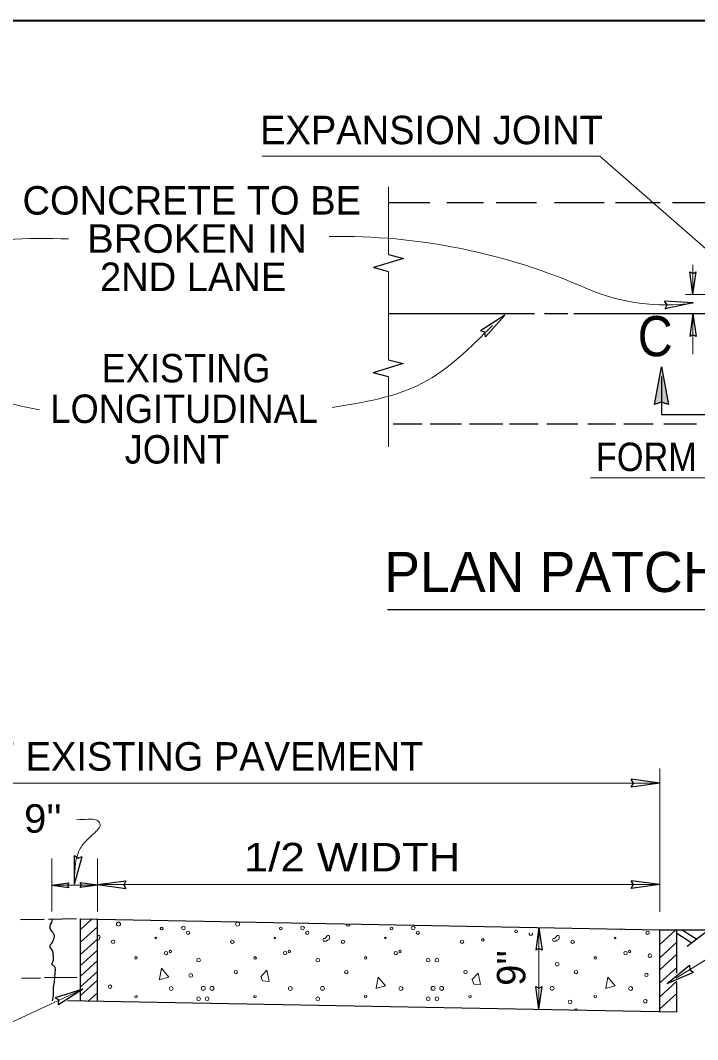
# Model space of a CAD drawing. Extents: x 68 to 441, y -138 to 136.
# Drawn here: x 151.57 to 182.11, y 38.64 to 84.62 of the extents above; entities that cross this region are included whole.
import ezdxf
from ezdxf.enums import TextEntityAlignment as Align

# ---------------------------------------------------------------- set-up
doc = ezdxf.new("R2010")
doc.units = 0
doc.header["$LTSCALE"] = 0.51
doc.layers.add('1', color=7, linetype='Continuous', lineweight=13)

msp = doc.modelspace()

# ---------------------------------------------------------------- hatches: boundary and pattern name
at = {"layer": '1'}
msp.add_hatch(color=256, dxfattribs=at).paths.add_polyline_path([(180.7968, 67.2963), (180.4809, 67.4033), (180.1627, 67.2981), (180.4742, 68.9976)])

# ---------------------------------------------------------------- linework, layer by layer
at = {"layer": '1', "lineweight": 40}
msp.add_line((103.6603, 84.6188), (428.6647, 84.6188), dxfattribs=at)
at = {"layer": '1'}
for p, q in [((168.1758, 74.0588), (168.1758, 77.1096)), ((181.898, 73.5948), (181.898, 72.2465)), ((168.1758, 73.282), (168.1758, 69.3102)), ((181.5577, 72.2467), (182.7251, 72.2467)), ((181.8978, 71.3893), (181.8978, 69.5558)), ((168.1633, 68.5367), (168.1633, 65.3877)), ((180.4027, 50.8694), (180.4024, 44.4117)), ((129.8402, 50.2057), (180.4024, 50.2059)), ((152.9865, 46.8115), (152.9865, 44.4132)), ((155.0447, 46.8115), (155.0447, 44.413)), ((152.9865, 45.6123), (155.0444, 45.6123)), ((155.0447, 45.632), (180.4024, 45.6322)), ((154.283, 43.0337), (155.0447, 43.7299)), ((154.2832, 43.6131), (154.7954, 44.0812)), ((174.9548, 43.6989), (174.9546, 40.0095)), ((180.4022, 42.9297), (181.1306, 43.5955)), ((154.283, 42.4792), (155.0447, 43.1754)), ((180.4024, 42.3338), (181.1666, 43.0324)), ((154.2832, 41.9818), (155.0447, 42.6781)), ((180.4024, 41.7931), (181.1666, 42.4918)), ((154.2832, 41.5084), (155.0444, 42.2043)), ((180.4022, 41.2006), (181.1666, 41.8993)), ((154.2832, 41.0203), (155.0444, 41.7163)), ((154.2832, 40.6279), (155.0444, 41.3239)), ((180.4022, 40.5783), (181.1666, 41.2771)), ((154.6497, 40.3947), (155.0447, 40.7558)), ((180.4024, 40.0287), (181.1666, 40.7274))]:
    msp.add_line(p, q, dxfattribs=at)
at = {"layer": '1', "lineweight": 25}
for p, q in [((168.1977, 76.4028), (170.0392, 76.4028)), ((170.7937, 76.4028), (172.4545, 76.4028)), ((173.0278, 76.4026), (174.8391, 76.4026)), ((175.6541, 76.4026), (177.8879, 76.4023)), ((178.4012, 76.4026), (180.4241, 76.4026)), ((180.9675, 76.4023), (182.6881, 76.4021)), ((168.1758, 73.282), (167.4909, 73.4647)), ((181.8985, 72.2467), (181.7571, 73.2758)), ((181.8985, 72.2467), (182.0397, 73.2754)), ((181.9101, 71.87), (180.6148, 71.9563)), ((181.9101, 71.87), (180.6397, 71.6039)), ((168.198, 71.3897), (174.7488, 71.3897)), ((173.4102, 71.321), (172.3188, 70.6185)), ((173.4102, 71.321), (172.5486, 70.3502)), ((175.2015, 71.3895), (176.2584, 71.3895)), ((176.53, 71.3893), (183.0875, 71.3893)), ((181.8972, 71.389), (181.7561, 70.3602)), ((181.8972, 71.389), (182.0387, 70.3602)), ((168.1633, 68.5367), (167.4783, 68.7194)), ((180.4764, 68.5482), (180.4762, 66.847)), ((180.4762, 66.847), (186.8568, 66.8473)), ((168.3792, 66.4262), (169.6803, 66.4262)), ((170.0462, 66.4262), (171.4625, 66.4262)), ((171.8189, 66.4262), (173.3221, 66.4262)), ((173.6274, 66.4262), (174.9123, 66.4259)), ((175.307, 66.4259), (176.7062, 66.4259)), ((177.1633, 66.4257), (178.3978, 66.4262)), ((178.7787, 66.4259), (180.1047, 66.4259)), ((180.5771, 66.4259), (182.0516, 66.4262)), ((168.1248, 58.0463), (209.7433, 58.0451)), ((180.4024, 50.2059), (179.1165, 50.3828)), ((180.4024, 50.2059), (179.1165, 50.0294)), ((154.0167, 45.6498), (154.0092, 46.9479)), ((154.0167, 45.6498), (154.3597, 46.9018)), ((152.9868, 45.6121), (153.7584, 45.7178)), ((152.9868, 45.6121), (153.7582, 45.5059)), ((155.0442, 45.6126), (154.2727, 45.5067)), ((155.0442, 45.6126), (154.2729, 45.7188)), ((155.0449, 45.6315), (156.3308, 45.8082)), ((155.0449, 45.6315), (156.3308, 45.4546)), ((180.4022, 45.6328), (179.1163, 45.8094)), ((180.4022, 45.6328), (179.1165, 45.4561)), ((152.6434, 44.0599), (151.5832, 44.04)), ((154.0992, 44.0876), (152.8377, 44.0634)), ((154.2832, 40.4017), (154.2832, 44.0911)), ((155.0447, 40.3871), (155.0444, 44.0767)), ((174.9548, 43.6989), (174.8137, 42.6702)), ((174.9548, 43.6989), (175.0963, 42.6702)), ((180.4024, 39.9061), (180.4024, 43.5957)), ((181.1663, 41.6408), (181.1666, 43.5955)), ((181.1666, 43.446), (181.8474, 43.0063)), ((181.4108, 43.5955), (182.0644, 43.1734)), ((182.5783, 43.5688), (181.638, 42.8452)), ((180.7362, 41.1727), (181.7427, 41.9922)), ((152.4841, 41.4177), (151.6248, 41.4014)), ((154.1204, 41.4487), (152.6577, 41.4208)), ((180.7362, 41.1727), (181.9264, 41.6904)), ((174.9546, 40.0095), (174.8134, 41.0382)), ((174.9546, 40.0095), (175.0961, 41.0382)), ((181.1663, 39.8918), (181.1663, 41.2235)), ((154.3893, 40.9111), (153.1481, 40.5311)), ((154.3893, 40.9111), (153.2966, 40.2107)), ((153.6993, 40.4127), (181.1663, 39.8918))]:
    msp.add_line(p, q, dxfattribs=at)
at = {"layer": '1'}
for points in [[(183.4137, 73.5007), (177.7042, 78.5005), (162.4721, 78.5005)], [(185.9858, 66.2845), (182.9977, 63.9779), (177.2811, 63.9777)], [(181.1252, 41.409), (182.5157, 42.267), (185.3999, 45.1522)], [(155.0444, 43.3146), (155.0743, 43.337), (155.1333, 43.337), (155.1569, 43.2778), (155.1451, 43.2192)], [(155.1634, 43.2842), (155.1317, 43.1616), (155.1302, 43.1601)], [(165.4902, 43.1603), (165.4197, 43.1248), (165.3606, 43.0896), (165.3017, 43.0778), (165.2428, 43.0775), (165.2075, 43.1367), (165.243, 43.1953), (165.3017, 43.2077), (165.349, 43.2544), (165.3843, 43.3015), (165.4313, 43.337), (165.4902, 43.337), (165.5138, 43.2778), (165.502, 43.2192)], [(175.8472, 43.1603), (175.7767, 43.1248), (175.7177, 43.0896), (175.6586, 43.0778), (175.5998, 43.0775), (175.5645, 43.1367), (175.6, 43.1953), (175.6586, 43.2077), (175.7059, 43.2544), (175.7412, 43.3015), (175.7883, 43.337), (175.8472, 43.337), (175.8706, 43.2781), (175.8593, 43.2192)], [(155.1333, 43.1603), (155.0625, 43.1248), (155.0444, 43.114)], [(165.503, 43.2167), (165.4889, 43.1616), (165.4872, 43.1601)], [(175.86, 43.2169), (175.8459, 43.1616), (175.8441, 43.1601)], [(157.8427, 41.3624), (157.9372, 41.8573), (158.2669, 41.4568), (157.8312, 41.3387)], [(162.4066, 41.4742), (162.6892, 41.7684), (162.795, 41.262), (162.4889, 41.2859), (162.43, 41.4623)], [(167.6105, 40.9692), (167.7047, 41.4641), (168.0346, 41.0637), (167.5987, 40.9456)], [(171.9322, 41.3372), (172.2148, 41.6317), (172.3208, 41.1251), (172.0147, 41.149), (171.9558, 41.3257)], [(177.9675, 40.9692), (178.0616, 41.4641), (178.3916, 41.0637), (177.9557, 40.9456)], [(154.3895, 40.9106), (149.4888, 38.6412), (135.0967, 38.6412)]]:
    msp.add_lwpolyline(points, dxfattribs=at)
at = {"layer": '1', "lineweight": 25}
for points in [[(168.1758, 74.0588), (168.8393, 73.8818), (167.4909, 73.4647)], [(181.7571, 73.2758), (181.9, 73.1959), (182.0397, 73.2754)], [(180.6397, 71.6039), (180.7263, 71.7889), (180.6148, 71.9563)], [(172.5486, 70.3502), (172.5081, 70.5503), (172.3188, 70.6185)], [(182.0387, 70.3602), (181.8957, 70.4398), (181.7561, 70.3602)], [(168.1758, 69.3102), (168.8268, 69.1365), (167.4783, 68.7194)], [(179.1165, 50.0294), (179.2159, 50.2079), (179.1165, 50.3828)], [(154.0092, 46.9479), (154.1735, 46.8261), (154.3597, 46.9018)], [(153.7584, 45.7178), (153.6986, 45.6108), (153.7582, 45.5059)], [(154.2727, 45.5067), (154.3323, 45.6139), (154.2729, 45.7188)], [(156.3308, 45.8082), (156.2314, 45.6298), (156.3308, 45.4546)], [(179.1165, 45.4561), (179.2157, 45.6345), (179.1163, 45.8094)], [(154.2832, 44.0911), (180.4024, 43.5957), (195.4898, 43.5957)], [(175.0963, 42.6702), (174.9533, 42.7497), (174.8137, 42.6702)], [(181.7427, 41.9922), (181.7507, 41.788), (181.9264, 41.6904)], [(174.8134, 41.0382), (174.9561, 40.9587), (175.0961, 41.0382)], [(153.2966, 40.2107), (153.3117, 40.4142), (153.1481, 40.5311)]]:
    msp.add_lwpolyline(points, dxfattribs=at)
msp.add_lwpolyline([(180.7968, 67.2963), (180.4809, 67.4033), (180.1627, 67.2981), (180.4742, 68.9976)], close=True, dxfattribs=at)
at = {"layer": '1'}
for centre, radius in [((155.9956, 43.85), 0.0903), ((157.943, 43.6529), 0.0609), ((158.9261, 43.6771), 0.0829), ((161.367, 43.85), 0.0903), ((163.3144, 43.6529), 0.0609), ((164.2975, 43.6771), 0.0829), ((168.2999, 43.6529), 0.0609), ((169.2831, 43.6771), 0.0829), ((157.6742, 43.2297), 0.0359), ((159.1353, 43.4626), 0.0727), ((163.0456, 43.2297), 0.0359), ((164.5067, 43.4626), 0.0727), ((168.0311, 43.2297), 0.0359), ((169.4922, 43.4626), 0.0727), ((173.9263, 43.5137), 0.0609), ((178.3881, 43.2297), 0.0359), ((179.8492, 43.4626), 0.0727), ((155.7566, 43.0564), 0.0779), ((161.128, 43.0564), 0.0779), ((166.1135, 43.0564), 0.0779), ((171.4849, 43.0564), 0.0779), ((172.4196, 43.1392), 0.0566), ((176.4705, 43.0564), 0.0779), ((156.7839, 42.3277), 0.0566), ((158.1401, 42.5426), 0.0765), ((158.3285, 42.6143), 0.0553), ((159.6068, 42.2262), 0.0833), ((162.1553, 42.3277), 0.0566), ((163.5115, 42.5426), 0.0765), ((163.6999, 42.6143), 0.0553), ((164.9782, 42.2262), 0.0833), ((167.1408, 42.3277), 0.0566), ((168.497, 42.5426), 0.0765), ((168.6854, 42.6143), 0.0553), ((169.9638, 42.2262), 0.0833), ((170.3496, 42.2262), 0.0833), ((177.4978, 42.3277), 0.0566), ((178.854, 42.5426), 0.0765), ((179.0424, 42.6143), 0.0553), ((175.7757, 42.0407), 0.0833), ((159.2559, 41.5381), 0.0833), ((161.2832, 41.6885), 0.0777), ((166.2687, 41.6885), 0.0777), ((171.6401, 41.6885), 0.0777), ((176.6257, 41.6885), 0.0777), ((179.7997, 41.5611), 0.0727), ((155.617, 41.0301), 0.0777), ((158.3704, 40.9478), 0.0882), ((159.822, 40.9534), 0.0872), ((160.2079, 40.9534), 0.0872), ((163.7418, 40.9478), 0.0882), ((165.1934, 40.9534), 0.0872), ((168.7273, 40.9478), 0.0882), ((170.179, 40.9534), 0.0872), ((170.5648, 40.9534), 0.0872), ((175.5504, 40.9534), 0.0872), ((179.0843, 40.9478), 0.0882), ((159.6068, 40.4826), 0.0833), ((159.9927, 40.4826), 0.0833), ((164.9782, 40.4826), 0.0833), ((169.9638, 40.4826), 0.0833), ((170.3496, 40.4826), 0.0833), ((176.3551, 40.3437), 0.0833)]:
    msp.add_circle(centre, radius, dxfattribs=at)
for centre, radius, start, end in [((152.5898, 43.9991), 30.7812, 87.86489, 108.35807), ((165.9487, 47.2581), 27.6177, 66.08843, 90.92986), ((180.6791, 80.8257), 9.0405, 246.97394, 277.82777), ((166.3525, 43.85), 0.0903, 171.18289, 6.64353), ((171.7239, 43.85), 0.0903, 262.54861, 275.27782), ((174.585, 43.4219), 0.0829, 159.50099, 18.32543), ((178.6569, 43.6529), 0.0609, 202.32866, 335.49777), ((179.64, 43.6771), 0.0829, 232.78248, 305.04394), ((179.953, 42.4253), 0.0833, 11.57249, 348.42809), ((156.7839, 40.5842), 0.0566, 120.61462, 59.3854), ((162.1553, 40.5842), 0.0566, 120.61462, 59.3854), ((167.1408, 40.5842), 0.0566, 120.61462, 59.3854), ((171.8402, 40.5842), 0.0566, 120.61462, 59.3854), ((177.4978, 40.5842), 0.0566, 120.61462, 59.3854), ((176.6257, 39.945), 0.0777, 23.8271, 153.99933), ((179.7542, 40.3752), 0.0833, 11.54344, 348.45714)]:
    msp.add_arc(centre, radius, start, end, dxfattribs=at)
for points in [[(172.8607, 70.8617), (169.6873, 68.2493), (165.6297, 67.1521)], [(152.4288, 67.0477), (147.9027, 68.4061), (144.7293, 70.6525)], [(154.105, 48.5626), (154.6301, 48.5804), (155.0129, 48.5358), (155.1644, 48.3667), (155.0842, 48.144), (154.8705, 47.9213), (154.3452, 47.3778), (154.2117, 47.1374), (154.0159, 45.6496)]]:
    msp.add_spline(points, degree=3, dxfattribs=at)
at = {"layer": '1', "lineweight": 25}
msp.add_spline([(152.9945, 44.0659), (152.992, 43.9841), (152.9029, 43.7792), (152.9475, 43.5743), (153.0899, 43.3604), (153.0808, 43.2358), (152.9562, 42.9594), (152.8938, 42.8437), (152.992, 42.6833), (153.0366, 42.5678), (153.0454, 42.3808), (153.0366, 42.158), (152.983, 42.0511), (153.0812, 41.962), (153.1345, 41.8373), (153.1257, 41.6413), (153.1078, 41.3918), (153.0721, 41.0891), (153.0454, 40.9466), (153.0524, 40.7166), (153.0003, 40.3918)], degree=3, dxfattribs=at)

# ---------------------------------------------------------------- texts
at = {"layer": '1'}
for s, height, p in [('EXPANSION JOINT', 1.284, (170.1074, 79.0331)), ('CONCRETE TO BE ', 1.284, (159.5373, 75.8582)), ('2ND LANE', 1.284, (159.3603, 72.4113)), ('PLAN PATCH AT EXPANSION JOINT', 1.812, (188.7069, 58.8314)), ('WIDTH OF EXISTING PAVEMENT', 1.284, (156.29, 50.7752))]:
    msp.add_text(s, height=height, dxfattribs=at).set_placement(p, align=Align.CENTER)
for s, height, width, p in [('BROKEN IN ', 1.284, 1.05, (159.7892, 74.1345)), ('C', 1.812, 0.9, (180.1951, 69.4677)), ('EXISTING ', 1.284, 0.95, (159.2666, 68.2892)), ('LONGITUDINAL', 1.284, 0.95, (158.956, 66.4582)), ('JOINT', 1.284, 0.95, (158.6335, 64.6271)), ('FORM', 1.284, 0.9, (179.7958, 64.2865)), ("NOT MORE THAN 9''", 1.284, 1.05, (144.7738, 47.9758)), (' 1/2 WIDTH', 1.284, 1.15, (166.255, 46.2313))]:
    msp.add_text(s, height=height, dxfattribs=dict(at, width=width)).set_placement(p, align=Align.CENTER)
msp.add_text("9''", height=1.284, rotation=90, dxfattribs=at).set_placement((174.341, 41.8735), align=Align.CENTER)

doc.saveas('drawing.dxf')
